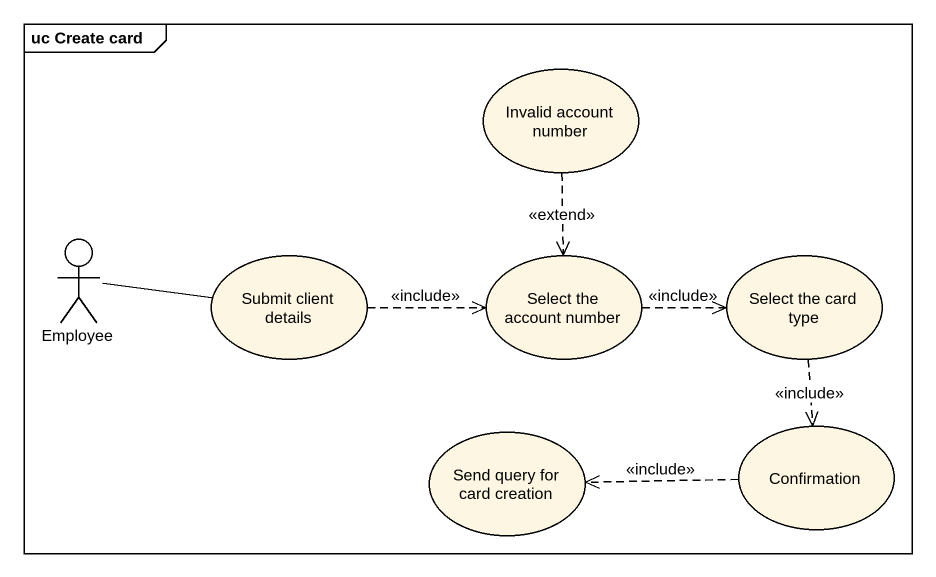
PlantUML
@startuml
mainframe uc Create card
usecase "Invalid account number" as Invalid_account_number
actor Employee
usecase "Submit client details" as Submit_client_details
usecase "Select the account number" as Select_the_account_number
usecase "Select the card type" as Select_the_card_type
usecase "Send query for card creation" as Send_query_for_card_creation
usecase Confirmation
Invalid_account_number ..> Select_the_account_number : <<extend>>
Employee -right- Submit_client_details
Submit_client_details .right.> Select_the_account_number : <<include>>
Select_the_account_number .right.> Select_the_card_type : <<include>>
Select_the_card_type ..> Confirmation : <<include>>
Confirmation .left.> Send_query_for_card_creation : <<include>>
@enduml
